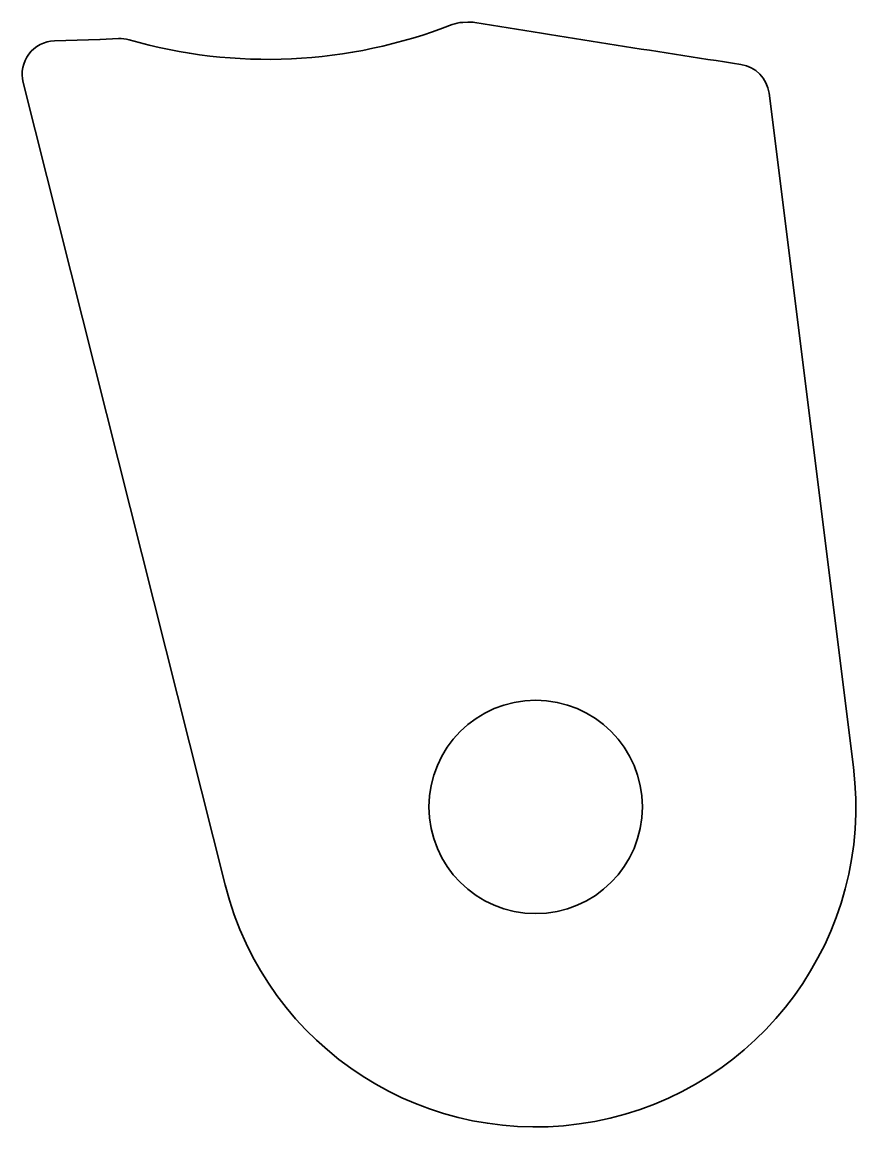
# Model space of a CAD drawing. Extents: x 197.5 to 222.5, y 131.9 to 165.1.
import ezdxf

# ---------------------------------------------------------------- set-up
doc = ezdxf.new("R2010")
doc.units = 0

msp = doc.modelspace()

# ---------------------------------------------------------------- linework, layer by layer
at = {"color": 7, "lineweight": 35}
for p, q in [((210.709869, 165.0625), (210.867432, 165.069885)), ((198.469727, 164.506714), (199.826904, 164.550964)), ((199.840302, 164.551514), (200.387329, 164.57724)), ((197.531586, 163.263245), (203.588745, 139.186859)), ((222.424347, 142.72113), (219.894592, 162.936157))]:
    msp.add_line(p, q, dxfattribs=at)
msp.add_circle((212.898651, 141.529053), 3.2, dxfattribs=at)
for centre, radius, start, end in [((210.756836, 164.063599), 1, 92.691466, 111.294094), ((210.914398, 164.070984), 1, 80.790121, 92.691466), ((356.994568, 1064.905518), 911.601934, 260.789037, 261.296738), ((198.501373, 163.507202), 1, 91.813588, 194.121507), ((199.793365, 165.550415), 1, 271.921992, 272.691468), ((200.434265, 163.578339), 1, 73.889301, 92.691466), ((218.902313, 162.811981), 1, 7.133073, 81.297993), ((212.898651, 141.529053), 9.6, 194.121507, 7.133073)]:
    msp.add_arc(centre, radius, start, end, dxfattribs=at)
msp.add_ellipse((205.133331, 179.165955), major_axis=(-9.394226, -12.097961), ratio=0.981917, start_param=0.372847262, end_param=1.023842215, dxfattribs=at)

doc.saveas('drawing.dxf')
